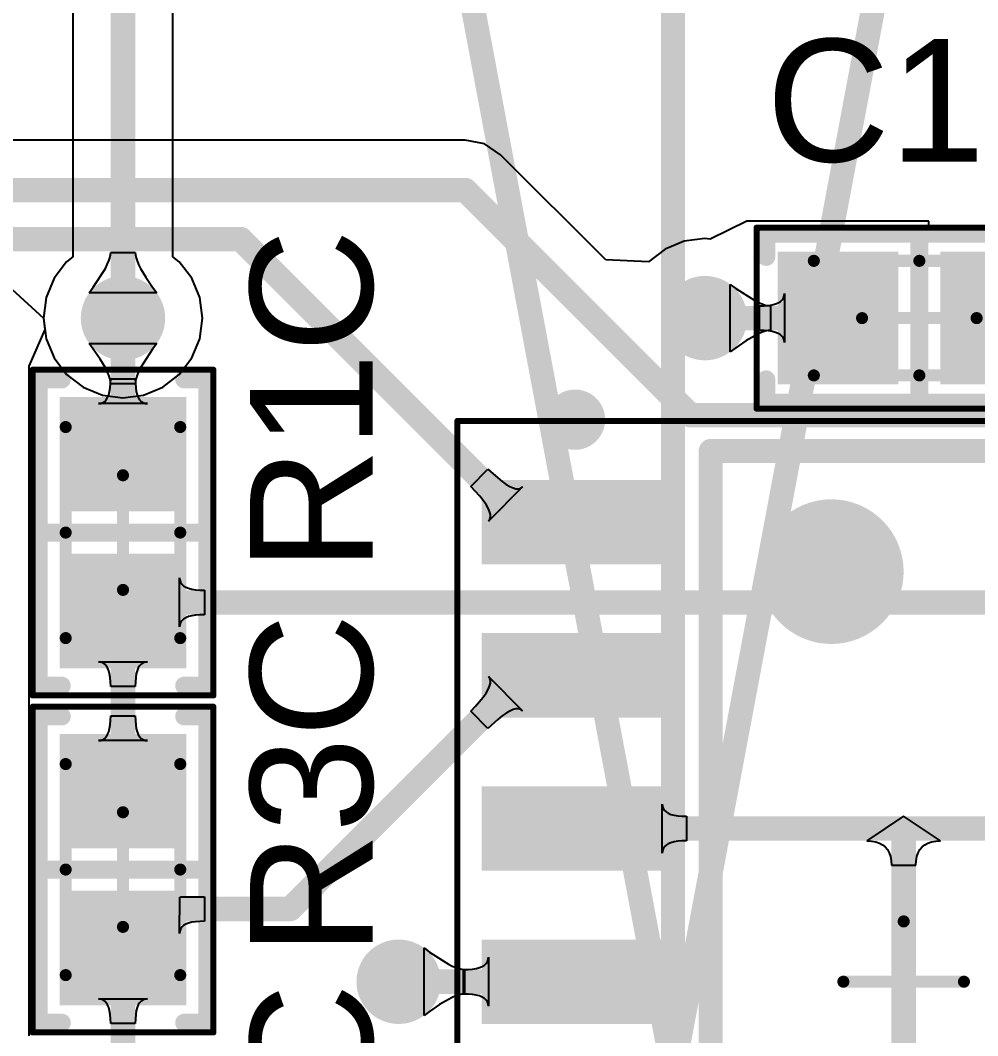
# Model space of a CAD drawing. Header units: inches. Extents: x -0.14 to 3.29, y -0.08 to 7.88.
# Drawn here: x 1.3617 to 1.6743, y 5.1302 to 5.4616 of the extents above; entities that cross this region are included whole.
import ezdxf

# ---------------------------------------------------------------- set-up
doc = ezdxf.new("R2010")
doc.units = ezdxf.units.IN
doc.header["$MEASUREMENT"] = 0
for name, color, linetype in [('Bottom Layer', 5, 'Continuous'), ('PCBD Notes', 76, 'Continuous'), ('Top 3D Body', 56, 'Continuous'), ('Top Courtyard', 56, 'Continuous'), ('Top Layer', 1, 'Continuous'), ('Top Overlay', 2, 'Continuous'), ('Top Paste', 8, 'Continuous'), ('Top Solder', 216, 'Continuous'), ('Via Holes', 16, 'Continuous')]:
    doc.layers.add(name, color=color, linetype=linetype)
doc.styles.add('Arial', font='', dxfattribs={"height": 0.2})
doc.styles.get('Arial').set_extended_font_data('Arial')

# ---------------------------------------------------------------- blocks, each defined once
blk = doc.blocks.new('34355DA5_B1DA_47C2_A88A_ECF82120A4F7_257')
at = {"layer": 'Top Layer'}
for points in [[(-0.13583, 0.13819), (-0.13583, 0.16181), (-0.07874, 0.16181), (-0.07874, 0.13819)], [(-0.13583, 0.08819), (-0.13583, 0.11181), (-0.07874, 0.11181), (-0.07874, 0.08819)], [(-0.13583, 0.03819), (-0.13583, 0.06181), (-0.07874, 0.06181), (-0.07874, 0.03819)], [(-0.13583, -0.01181), (-0.13583, 0.01181), (-0.07874, 0.01181), (-0.07874, -0.01181)]]:
    blk.add_hatch(color=1, dxfattribs=at).paths.add_polyline_path(points)
at = {"layer": 'Top Paste'}
for points in [[(-0.13583, 0.13819), (-0.13583, 0.16181), (-0.07874, 0.16181), (-0.07874, 0.13819)], [(-0.13583, 0.08819), (-0.13583, 0.11181), (-0.07874, 0.11181), (-0.07874, 0.08819)], [(-0.13583, 0.03819), (-0.13583, 0.06181), (-0.07874, 0.06181), (-0.07874, 0.03819)], [(-0.13583, -0.01181), (-0.13583, 0.01181), (-0.07874, 0.01181), (-0.07874, -0.01181)]]:
    blk.add_hatch(color=8, dxfattribs=at).paths.add_polyline_path(points)
at = {"layer": 'Top Solder'}
for points in [[(-0.13779, 0.13622), (-0.13779, 0.16378), (-0.07677, 0.16378), (-0.07677, 0.13622)], [(-0.13779, 0.08622), (-0.13779, 0.11378), (-0.07677, 0.11378), (-0.07677, 0.08622)], [(-0.13779, 0.03622), (-0.13779, 0.06378), (-0.07677, 0.06378), (-0.07677, 0.03622)], [(-0.13779, -0.01378), (-0.13779, 0.01378), (-0.07677, 0.01378), (-0.07677, -0.01378)]]:
    blk.add_hatch(color=216, dxfattribs=at).paths.add_polyline_path(points)
at = {"layer": 'Top Courtyard'}
for points in [[(-0.14567, 0.18307, 0.00197, 0.00197, 0), (0.14567, 0.18307, 0.00197, 0.00197, 0)], [(-0.14567, -0.18307, 0.00197, 0.00197, 0), (-0.14567, 0.18307, 0.00197, 0.00197, 0)], [(0, -0.01969, 0.00394, 0.00394, 0), (0, 0.01968, 0.00394, 0.00394, 0)], [(-0.01968, 0, 0.00394, 0.00394, 0), (0.01969, 0, 0.00394, 0.00394, 0)]]:
    blk.add_lwpolyline(points, format="xyseb", dxfattribs=at)
for points in [[(-0.14616, 0.18307, 0.000984, 0.000984, 1), (-0.14518, 0.18307, 0.000984, 0.000984, 1)], [(-0.14616, 0.18307, 0.000984, 0.000984, 1), (-0.14518, 0.18307, 0.000984, 0.000984, 1)], [(-0.00098, 0.01968, 0.00197, 0.00197, 1), (0.00099, 0.01968, 0.00197, 0.00197, 1)], [(-0.02067, 0, 0.00197, 0.00197, 1), (-0.0187, 0, 0.00197, 0.00197, 1)], [(0.0187, 0, 0.00197, 0.00197, 1), (0.02067, 0, 0.00197, 0.00197, 1)]]:
    blk.add_lwpolyline(points, format="xyseb", close=True, dxfattribs=at)
at = {"layer": 'Top Overlay'}
for points in [[(-0.10236, 0.18346, 0.00984, 0.00984, 1), (-0.1122, 0.18346, 0.00984, 0.00984, 1)], [(-0.11467, 0.18346, 0.00492, 0.00492, 1), (-0.10974, 0.18346, 0.00492, 0.00492, 1)], [(-0.10482, 0.18346, 0.00492, 0.00492, 1), (-0.0999, 0.18346, 0.00492, 0.00492, 1)], [(-0.06496, 0.17323, 0.00394, 0.00394, 1), (-0.06102, 0.17323, 0.00394, 0.00394, 1)], [(-0.06496, 0.17323, 0.00394, 0.00394, 1), (-0.06102, 0.17323, 0.00394, 0.00394, 1)], [(-0.01181, 0.13386, 0.02362, 0.02362, 1), (-0.03543, 0.13386, 0.02362, 0.02362, 1)], [(-0.04134, 0.13386, 0.01181, 0.01181, 1), (-0.02953, 0.13386, 0.01181, 0.01181, 1)], [(-0.01772, 0.13386, 0.01181, 0.01181, 1), (-0.00591, 0.13386, 0.01181, 0.01181, 1)]]:
    blk.add_lwpolyline(points, format="xyseb", close=True, dxfattribs=at)
for points in [[(-0.06299, 0.17323, 0.00787, 0.00787, 0), (0.06299, 0.17323, 0.00787, 0.00787, 0)], [(-0.06299, -0.17323, 0.00787, 0.00787, 0), (-0.06299, 0.17323, 0.00787, 0.00787, 0)]]:
    blk.add_lwpolyline(points, format="xyseb", dxfattribs=at)
blk = doc.blocks.new('RES_0603_1608_364')
at = {"layer": 'Top Layer'}
for points in [[(-0.04232, -0.0187), (-0.04232, 0.0187), (-0.00886, 0.0187), (-0.00886, -0.0187)], [(0.00886, -0.0187), (0.00886, 0.0187), (0.04232, 0.0187), (0.04232, -0.0187)]]:
    blk.add_hatch(color=1, dxfattribs=at).paths.add_polyline_path(points)
at = {"layer": 'Top Paste'}
for points in [[(-0.04232, -0.0187), (-0.04232, 0.0187), (-0.00886, 0.0187), (-0.00886, -0.0187)], [(0.00886, -0.0187), (0.00886, 0.0187), (0.04232, 0.0187), (0.04232, -0.0187)]]:
    blk.add_hatch(color=8, dxfattribs=at).paths.add_polyline_path(points)
at = {"layer": 'Top Solder'}
for points in [[(-0.04429, -0.02067), (-0.04429, 0.02067), (-0.00689, 0.02067), (-0.00689, -0.02067)], [(0.00689, -0.02067), (0.00689, 0.02067), (0.04429, 0.02067), (0.04429, -0.02067)]]:
    blk.add_hatch(color=216, dxfattribs=at).paths.add_polyline_path(points)
at = {"layer": 'Top 3D Body'}
for points in [[(0.03445, 0.0187, 0.00394, 0.00394, 0), (-0.03445, 0.0187, 0.00394, 0.00394, 0)], [(-0.03445, -0.0187, 0.00394, 0.00394, 0), (-0.03445, 0.0187, 0.00394, 0.00394, 0)], [(0.03445, -0.0187, 0.00394, 0.00394, 0), (0.03445, 0.0187, 0.00394, 0.00394, 0)], [(0.03445, -0.0187, 0.00394, 0.00394, 0), (-0.03445, -0.0187, 0.00394, 0.00394, 0)]]:
    blk.add_lwpolyline(points, format="xyseb", dxfattribs=at)
for points in [[(-0.03543, 0.0187, 0.00197, 0.00197, 1), (-0.03346, 0.0187, 0.00197, 0.00197, 1)], [(-0.03543, 0.0187, 0.00197, 0.00197, 1), (-0.03346, 0.0187, 0.00197, 0.00197, 1)], [(0.03347, 0.0187, 0.00197, 0.00197, 1), (0.03543, 0.0187, 0.00197, 0.00197, 1)], [(0.03347, 0.0187, 0.00197, 0.00197, 1), (0.03543, 0.0187, 0.00197, 0.00197, 1)], [(-0.03543, -0.0187, 0.00197, 0.00197, 1), (-0.03346, -0.0187, 0.00197, 0.00197, 1)], [(-0.03543, -0.0187, 0.00197, 0.00197, 1), (-0.03346, -0.0187, 0.00197, 0.00197, 1)], [(0.03347, -0.0187, 0.00197, 0.00197, 1), (0.03543, -0.0187, 0.00197, 0.00197, 1)], [(0.03347, -0.0187, 0.00197, 0.00197, 1), (0.03543, -0.0187, 0.00197, 0.00197, 1)]]:
    blk.add_lwpolyline(points, format="xyseb", close=True, dxfattribs=at)
at = {"layer": 'Top Courtyard'}
for points in [[(0.05315, 0.02953, 0.00197, 0.00197, 0), (-0.05315, 0.02953, 0.00197, 0.00197, 0)], [(-0.05315, -0.02953, 0.00197, 0.00197, 0), (-0.05315, 0.02953, 0.00197, 0.00197, 0)], [(0.05315, -0.02953, 0.00197, 0.00197, 0), (0.05315, 0.02953, 0.00197, 0.00197, 0)], [(0, -0.0187, 0.00394, 0.00394, 0), (0, 0.0187, 0.00394, 0.00394, 0)], [(0.0187, 0, 0.00394, 0.00394, 0), (-0.0187, 0, 0.00394, 0.00394, 0)], [(0.05315, -0.02953, 0.00197, 0.00197, 0), (-0.05315, -0.02953, 0.00197, 0.00197, 0)]]:
    blk.add_lwpolyline(points, format="xyseb", dxfattribs=at)
for points in [[(-0.05364, 0.02953, 0.000984, 0.000984, 1), (-0.05266, 0.02953, 0.000984, 0.000984, 1)], [(-0.05364, 0.02953, 0.000984, 0.000984, 1), (-0.05266, 0.02953, 0.000984, 0.000984, 1)], [(0.05266, 0.02953, 0.000984, 0.000984, 1), (0.05364, 0.02953, 0.000984, 0.000984, 1)], [(0.05266, 0.02953, 0.000984, 0.000984, 1), (0.05364, 0.02953, 0.000984, 0.000984, 1)], [(-0.00098, 0.0187, 0.00197, 0.00197, 1), (0.00098, 0.0187, 0.00197, 0.00197, 1)], [(-0.01968, 0, 0.00197, 0.00197, 1), (-0.01772, 0, 0.00197, 0.00197, 1)], [(0.01772, 0, 0.00197, 0.00197, 1), (0.01969, 0, 0.00197, 0.00197, 1)], [(-0.00098, -0.0187, 0.00197, 0.00197, 1), (0.00098, -0.0187, 0.00197, 0.00197, 1)], [(-0.05364, -0.02953, 0.000984, 0.000984, 1), (-0.05266, -0.02953, 0.000984, 0.000984, 1)], [(-0.05364, -0.02953, 0.000984, 0.000984, 1), (-0.05266, -0.02953, 0.000984, 0.000984, 1)], [(0.05266, -0.02953, 0.000984, 0.000984, 1), (0.05364, -0.02953, 0.000984, 0.000984, 1)], [(0.05266, -0.02953, 0.000984, 0.000984, 1), (0.05364, -0.02953, 0.000984, 0.000984, 1)]]:
    blk.add_lwpolyline(points, format="xyseb", close=True, dxfattribs=at)
at = {"layer": 'Top Overlay'}
for points in [[(0.05, 0.02756, 0.00591, 0.00591, 0), (-0.05, 0.02756, 0.00591, 0.00591, 0)], [(-0.05, 0.02, 0.00591, 0.00591, 0), (-0.05, 0.02756, 0.00591, 0.00591, 0)], [(0, -0.02756, 0.00591, 0.00591, 0), (0, 0.02756, 0.00591, 0.00591, 0)], [(0.05, 0.02, 0.00591, 0.00591, 0), (0.05, 0.02756, 0.00591, 0.00591, 0)], [(-0.05, -0.02756, 0.00591, 0.00591, 0), (-0.05, -0.02, 0.00591, 0.00591, 0)], [(0.05, -0.02756, 0.00591, 0.00591, 0), (0.05, -0.02, 0.00591, 0.00591, 0)], [(0.05, -0.02756, 0.00591, 0.00591, 0), (-0.05, -0.02756, 0.00591, 0.00591, 0)]]:
    blk.add_lwpolyline(points, format="xyseb", dxfattribs=at)
for points in [[(-0.05148, 0.02756, 0.00295, 0.00295, 1), (-0.04852, 0.02756, 0.00295, 0.00295, 1)], [(-0.05148, 0.02756, 0.00295, 0.00295, 1), (-0.04852, 0.02756, 0.00295, 0.00295, 1)], [(-0.00148, 0.02756, 0.00295, 0.00295, 1), (0.00148, 0.02756, 0.00295, 0.00295, 1)], [(0.04852, 0.02756, 0.00295, 0.00295, 1), (0.05148, 0.02756, 0.00295, 0.00295, 1)], [(0.04852, 0.02756, 0.00295, 0.00295, 1), (0.05148, 0.02756, 0.00295, 0.00295, 1)], [(-0.05148, 0.02, 0.00295, 0.00295, 1), (-0.04852, 0.02, 0.00295, 0.00295, 1)], [(0.04852, 0.02, 0.00295, 0.00295, 1), (0.05148, 0.02, 0.00295, 0.00295, 1)], [(-0.05148, -0.02, 0.00295, 0.00295, 1), (-0.04852, -0.02, 0.00295, 0.00295, 1)], [(0.04852, -0.02, 0.00295, 0.00295, 1), (0.05148, -0.02, 0.00295, 0.00295, 1)], [(-0.05148, -0.02756, 0.00295, 0.00295, 1), (-0.04852, -0.02756, 0.00295, 0.00295, 1)], [(-0.05148, -0.02756, 0.00295, 0.00295, 1), (-0.04852, -0.02756, 0.00295, 0.00295, 1)], [(-0.00148, -0.02756, 0.00295, 0.00295, 1), (0.00148, -0.02756, 0.00295, 0.00295, 1)], [(0.04852, -0.02756, 0.00295, 0.00295, 1), (0.05148, -0.02756, 0.00295, 0.00295, 1)], [(0.04852, -0.02756, 0.00295, 0.00295, 1), (0.05148, -0.02756, 0.00295, 0.00295, 1)]]:
    blk.add_lwpolyline(points, format="xyseb", close=True, dxfattribs=at)
blk = doc.blocks.new('RES_0603_1608_384')
at = {"layer": 'Top Layer'}
for points in [[(-0.04232, -0.0187), (-0.04232, 0.0187), (-0.00886, 0.0187), (-0.00886, -0.0187)], [(0.00886, -0.0187), (0.00886, 0.0187), (0.04232, 0.0187), (0.04232, -0.0187)]]:
    blk.add_hatch(color=1, dxfattribs=at).paths.add_polyline_path(points)
at = {"layer": 'Top Paste'}
for points in [[(-0.04232, -0.0187), (-0.04232, 0.0187), (-0.00886, 0.0187), (-0.00886, -0.0187)], [(0.00886, -0.0187), (0.00886, 0.0187), (0.04232, 0.0187), (0.04232, -0.0187)]]:
    blk.add_hatch(color=8, dxfattribs=at).paths.add_polyline_path(points)
at = {"layer": 'Top Solder'}
for points in [[(-0.04429, -0.02067), (-0.04429, 0.02067), (-0.00689, 0.02067), (-0.00689, -0.02067)], [(0.00689, -0.02067), (0.00689, 0.02067), (0.04429, 0.02067), (0.04429, -0.02067)]]:
    blk.add_hatch(color=216, dxfattribs=at).paths.add_polyline_path(points)
at = {"layer": 'Top 3D Body'}
for points in [[(0.03445, 0.0187, 0.00394, 0.00394, 0), (-0.03445, 0.0187, 0.00394, 0.00394, 0)], [(-0.03445, -0.0187, 0.00394, 0.00394, 0), (-0.03445, 0.0187, 0.00394, 0.00394, 0)], [(0.03445, -0.0187, 0.00394, 0.00394, 0), (0.03445, 0.0187, 0.00394, 0.00394, 0)], [(0.03445, -0.0187, 0.00394, 0.00394, 0), (-0.03445, -0.0187, 0.00394, 0.00394, 0)]]:
    blk.add_lwpolyline(points, format="xyseb", dxfattribs=at)
for points in [[(-0.03543, 0.0187, 0.00197, 0.00197, 1), (-0.03346, 0.0187, 0.00197, 0.00197, 1)], [(-0.03543, 0.0187, 0.00197, 0.00197, 1), (-0.03346, 0.0187, 0.00197, 0.00197, 1)], [(0.03347, 0.0187, 0.00197, 0.00197, 1), (0.03543, 0.0187, 0.00197, 0.00197, 1)], [(0.03347, 0.0187, 0.00197, 0.00197, 1), (0.03543, 0.0187, 0.00197, 0.00197, 1)], [(-0.03543, -0.0187, 0.00197, 0.00197, 1), (-0.03346, -0.0187, 0.00197, 0.00197, 1)], [(-0.03543, -0.0187, 0.00197, 0.00197, 1), (-0.03346, -0.0187, 0.00197, 0.00197, 1)], [(0.03347, -0.0187, 0.00197, 0.00197, 1), (0.03543, -0.0187, 0.00197, 0.00197, 1)], [(0.03347, -0.0187, 0.00197, 0.00197, 1), (0.03543, -0.0187, 0.00197, 0.00197, 1)]]:
    blk.add_lwpolyline(points, format="xyseb", close=True, dxfattribs=at)
at = {"layer": 'Top Courtyard'}
for points in [[(0.05315, 0.02953, 0.00197, 0.00197, 0), (-0.05315, 0.02953, 0.00197, 0.00197, 0)], [(-0.05315, -0.02953, 0.00197, 0.00197, 0), (-0.05315, 0.02953, 0.00197, 0.00197, 0)], [(0.05315, -0.02953, 0.00197, 0.00197, 0), (0.05315, 0.02953, 0.00197, 0.00197, 0)], [(0, -0.0187, 0.00394, 0.00394, 0), (0, 0.0187, 0.00394, 0.00394, 0)], [(0.0187, 0, 0.00394, 0.00394, 0), (-0.0187, 0, 0.00394, 0.00394, 0)], [(0.05315, -0.02953, 0.00197, 0.00197, 0), (-0.05315, -0.02953, 0.00197, 0.00197, 0)]]:
    blk.add_lwpolyline(points, format="xyseb", dxfattribs=at)
for points in [[(-0.05364, 0.02953, 0.000984, 0.000984, 1), (-0.05266, 0.02953, 0.000984, 0.000984, 1)], [(-0.05364, 0.02953, 0.000984, 0.000984, 1), (-0.05266, 0.02953, 0.000984, 0.000984, 1)], [(0.05266, 0.02953, 0.000984, 0.000984, 1), (0.05364, 0.02953, 0.000984, 0.000984, 1)], [(0.05266, 0.02953, 0.000984, 0.000984, 1), (0.05364, 0.02953, 0.000984, 0.000984, 1)], [(-0.00098, 0.0187, 0.00197, 0.00197, 1), (0.00098, 0.0187, 0.00197, 0.00197, 1)], [(-0.01968, 0, 0.00197, 0.00197, 1), (-0.01772, 0, 0.00197, 0.00197, 1)], [(0.01772, 0, 0.00197, 0.00197, 1), (0.01969, 0, 0.00197, 0.00197, 1)], [(-0.00098, -0.0187, 0.00197, 0.00197, 1), (0.00098, -0.0187, 0.00197, 0.00197, 1)], [(-0.05364, -0.02953, 0.000984, 0.000984, 1), (-0.05266, -0.02953, 0.000984, 0.000984, 1)], [(-0.05364, -0.02953, 0.000984, 0.000984, 1), (-0.05266, -0.02953, 0.000984, 0.000984, 1)], [(0.05266, -0.02953, 0.000984, 0.000984, 1), (0.05364, -0.02953, 0.000984, 0.000984, 1)], [(0.05266, -0.02953, 0.000984, 0.000984, 1), (0.05364, -0.02953, 0.000984, 0.000984, 1)]]:
    blk.add_lwpolyline(points, format="xyseb", close=True, dxfattribs=at)
at = {"layer": 'Top Overlay'}
for points in [[(0.05, 0.02756, 0.00591, 0.00591, 0), (-0.05, 0.02756, 0.00591, 0.00591, 0)], [(-0.05, 0.02, 0.00591, 0.00591, 0), (-0.05, 0.02756, 0.00591, 0.00591, 0)], [(0, -0.02756, 0.00591, 0.00591, 0), (0, 0.02756, 0.00591, 0.00591, 0)], [(0.05, 0.02, 0.00591, 0.00591, 0), (0.05, 0.02756, 0.00591, 0.00591, 0)], [(-0.05, -0.02756, 0.00591, 0.00591, 0), (-0.05, -0.02, 0.00591, 0.00591, 0)], [(0.05, -0.02756, 0.00591, 0.00591, 0), (0.05, -0.02, 0.00591, 0.00591, 0)], [(0.05, -0.02756, 0.00591, 0.00591, 0), (-0.05, -0.02756, 0.00591, 0.00591, 0)]]:
    blk.add_lwpolyline(points, format="xyseb", dxfattribs=at)
for points in [[(-0.05148, 0.02756, 0.00295, 0.00295, 1), (-0.04852, 0.02756, 0.00295, 0.00295, 1)], [(-0.05148, 0.02756, 0.00295, 0.00295, 1), (-0.04852, 0.02756, 0.00295, 0.00295, 1)], [(-0.00148, 0.02756, 0.00295, 0.00295, 1), (0.00148, 0.02756, 0.00295, 0.00295, 1)], [(0.04852, 0.02756, 0.00295, 0.00295, 1), (0.05148, 0.02756, 0.00295, 0.00295, 1)], [(0.04852, 0.02756, 0.00295, 0.00295, 1), (0.05148, 0.02756, 0.00295, 0.00295, 1)], [(-0.05148, 0.02, 0.00295, 0.00295, 1), (-0.04852, 0.02, 0.00295, 0.00295, 1)], [(0.04852, 0.02, 0.00295, 0.00295, 1), (0.05148, 0.02, 0.00295, 0.00295, 1)], [(-0.05148, -0.02, 0.00295, 0.00295, 1), (-0.04852, -0.02, 0.00295, 0.00295, 1)], [(0.04852, -0.02, 0.00295, 0.00295, 1), (0.05148, -0.02, 0.00295, 0.00295, 1)], [(-0.05148, -0.02756, 0.00295, 0.00295, 1), (-0.04852, -0.02756, 0.00295, 0.00295, 1)], [(-0.05148, -0.02756, 0.00295, 0.00295, 1), (-0.04852, -0.02756, 0.00295, 0.00295, 1)], [(-0.00148, -0.02756, 0.00295, 0.00295, 1), (0.00148, -0.02756, 0.00295, 0.00295, 1)], [(0.04852, -0.02756, 0.00295, 0.00295, 1), (0.05148, -0.02756, 0.00295, 0.00295, 1)], [(0.04852, -0.02756, 0.00295, 0.00295, 1), (0.05148, -0.02756, 0.00295, 0.00295, 1)]]:
    blk.add_lwpolyline(points, format="xyseb", close=True, dxfattribs=at)
blk = doc.blocks.new('CAP_0603_1608_472')
at = {"layer": 'Top Layer'}
for points in [[(-0.04429, -0.01968), (-0.04429, 0.01969), (-0.00886, 0.01969), (-0.00886, -0.01968)], [(0.00886, -0.01968), (0.00886, 0.01969), (0.04429, 0.01969), (0.04429, -0.01968)]]:
    blk.add_hatch(color=1, dxfattribs=at).paths.add_polyline_path(points)
at = {"layer": 'Top Paste'}
for points in [[(-0.04429, -0.01968), (-0.04429, 0.01969), (-0.00886, 0.01969), (-0.00886, -0.01968)], [(0.00886, -0.01968), (0.00886, 0.01969), (0.04429, 0.01969), (0.04429, -0.01968)]]:
    blk.add_hatch(color=8, dxfattribs=at).paths.add_polyline_path(points)
at = {"layer": 'Top Solder'}
for points in [[(-0.04626, -0.02165), (-0.04626, 0.02165), (-0.00689, 0.02165), (-0.00689, -0.02165)], [(0.00689, -0.02165), (0.00689, 0.02165), (0.04626, 0.02165), (0.04626, -0.02165)]]:
    blk.add_hatch(color=216, dxfattribs=at).paths.add_polyline_path(points)
at = {"layer": 'Top 3D Body'}
for points in [[(-0.03445, 0.0187, 0.00394, 0.00394, 0), (0.03445, 0.0187, 0.00394, 0.00394, 0)], [(-0.03445, -0.0187, 0.00394, 0.00394, 0), (-0.03445, 0.0187, 0.00394, 0.00394, 0)], [(0.03445, -0.0187, 0.00394, 0.00394, 0), (0.03445, 0.0187, 0.00394, 0.00394, 0)], [(-0.03445, -0.0187, 0.00394, 0.00394, 0), (0.03445, -0.0187, 0.00394, 0.00394, 0)]]:
    blk.add_lwpolyline(points, format="xyseb", dxfattribs=at)
for points in [[(-0.03543, 0.0187, 0.00197, 0.00197, 1), (-0.03346, 0.0187, 0.00197, 0.00197, 1)], [(-0.03543, 0.0187, 0.00197, 0.00197, 1), (-0.03346, 0.0187, 0.00197, 0.00197, 1)], [(0.03347, 0.0187, 0.00197, 0.00197, 1), (0.03543, 0.0187, 0.00197, 0.00197, 1)], [(0.03347, 0.0187, 0.00197, 0.00197, 1), (0.03543, 0.0187, 0.00197, 0.00197, 1)], [(-0.03543, -0.0187, 0.00197, 0.00197, 1), (-0.03346, -0.0187, 0.00197, 0.00197, 1)], [(-0.03543, -0.0187, 0.00197, 0.00197, 1), (-0.03346, -0.0187, 0.00197, 0.00197, 1)], [(0.03347, -0.0187, 0.00197, 0.00197, 1), (0.03543, -0.0187, 0.00197, 0.00197, 1)], [(0.03347, -0.0187, 0.00197, 0.00197, 1), (0.03543, -0.0187, 0.00197, 0.00197, 1)]]:
    blk.add_lwpolyline(points, format="xyseb", close=True, dxfattribs=at)
at = {"layer": 'Top Courtyard'}
for points in [[(-0.05315, 0.02953, 0.00197, 0.00197, 0), (0.05315, 0.02953, 0.00197, 0.00197, 0)], [(-0.05315, -0.02953, 0.00197, 0.00197, 0), (-0.05315, 0.02953, 0.00197, 0.00197, 0)], [(0.05315, -0.02953, 0.00197, 0.00197, 0), (0.05315, 0.02953, 0.00197, 0.00197, 0)], [(0, -0.0187, 0.00394, 0.00394, 0), (0, 0.0187, 0.00394, 0.00394, 0)], [(-0.0187, 0, 0.00394, 0.00394, 0), (0.0187, 0, 0.00394, 0.00394, 0)], [(-0.05315, -0.02953, 0.00197, 0.00197, 0), (0.05315, -0.02953, 0.00197, 0.00197, 0)]]:
    blk.add_lwpolyline(points, format="xyseb", dxfattribs=at)
for points in [[(-0.05364, 0.02953, 0.000984, 0.000984, 1), (-0.05266, 0.02953, 0.000984, 0.000984, 1)], [(-0.05364, 0.02953, 0.000984, 0.000984, 1), (-0.05266, 0.02953, 0.000984, 0.000984, 1)], [(0.05266, 0.02953, 0.000984, 0.000984, 1), (0.05364, 0.02953, 0.000984, 0.000984, 1)], [(0.05266, 0.02953, 0.000984, 0.000984, 1), (0.05364, 0.02953, 0.000984, 0.000984, 1)], [(-0.00098, 0.0187, 0.00197, 0.00197, 1), (0.00099, 0.0187, 0.00197, 0.00197, 1)], [(-0.01968, 0, 0.00197, 0.00197, 1), (-0.01772, 0, 0.00197, 0.00197, 1)], [(0.01772, 0, 0.00197, 0.00197, 1), (0.01969, 0, 0.00197, 0.00197, 1)], [(-0.00098, -0.0187, 0.00197, 0.00197, 1), (0.00099, -0.0187, 0.00197, 0.00197, 1)], [(-0.05364, -0.02953, 0.000984, 0.000984, 1), (-0.05266, -0.02953, 0.000984, 0.000984, 1)], [(-0.05364, -0.02953, 0.000984, 0.000984, 1), (-0.05266, -0.02953, 0.000984, 0.000984, 1)], [(0.05266, -0.02953, 0.000984, 0.000984, 1), (0.05364, -0.02953, 0.000984, 0.000984, 1)], [(0.05266, -0.02953, 0.000984, 0.000984, 1), (0.05364, -0.02953, 0.000984, 0.000984, 1)]]:
    blk.add_lwpolyline(points, format="xyseb", close=True, dxfattribs=at)
at = {"layer": 'Top Overlay'}
for points in [[(-0.05, 0.02, 0.00591, 0.00591, 0), (-0.05, 0.02756, 0.00591, 0.00591, 0)], [(-0.05, 0.02756, 0.00591, 0.00591, 0), (0.05, 0.02756, 0.00591, 0.00591, 0)], [(0, -0.02756, 0.00591, 0.00591, 0), (0, 0.02756, 0.00591, 0.00591, 0)], [(0.05, 0.02, 0.00591, 0.00591, 0), (0.05, 0.02756, 0.00591, 0.00591, 0)], [(-0.05, -0.02756, 0.00591, 0.00591, 0), (-0.05, -0.02, 0.00591, 0.00591, 0)], [(0.05, -0.02756, 0.00591, 0.00591, 0), (0.05, -0.02, 0.00591, 0.00591, 0)], [(-0.05, -0.02756, 0.00591, 0.00591, 0), (0.05, -0.02756, 0.00591, 0.00591, 0)]]:
    blk.add_lwpolyline(points, format="xyseb", dxfattribs=at)
for points in [[(-0.05147, 0.02756, 0.00295, 0.00295, 1), (-0.04852, 0.02756, 0.00295, 0.00295, 1)], [(-0.05147, 0.02756, 0.00295, 0.00295, 1), (-0.04852, 0.02756, 0.00295, 0.00295, 1)], [(-0.00147, 0.02756, 0.00295, 0.00295, 1), (0.00148, 0.02756, 0.00295, 0.00295, 1)], [(0.04853, 0.02756, 0.00295, 0.00295, 1), (0.05148, 0.02756, 0.00295, 0.00295, 1)], [(0.04853, 0.02756, 0.00295, 0.00295, 1), (0.05148, 0.02756, 0.00295, 0.00295, 1)], [(-0.05147, 0.02, 0.00295, 0.00295, 1), (-0.04852, 0.02, 0.00295, 0.00295, 1)], [(0.04853, 0.02, 0.00295, 0.00295, 1), (0.05148, 0.02, 0.00295, 0.00295, 1)], [(-0.05147, -0.02, 0.00295, 0.00295, 1), (-0.04852, -0.02, 0.00295, 0.00295, 1)], [(0.04853, -0.02, 0.00295, 0.00295, 1), (0.05148, -0.02, 0.00295, 0.00295, 1)], [(-0.05147, -0.02756, 0.00295, 0.00295, 1), (-0.04852, -0.02756, 0.00295, 0.00295, 1)], [(-0.05147, -0.02756, 0.00295, 0.00295, 1), (-0.04852, -0.02756, 0.00295, 0.00295, 1)], [(-0.00147, -0.02756, 0.00295, 0.00295, 1), (0.00148, -0.02756, 0.00295, 0.00295, 1)], [(0.04853, -0.02756, 0.00295, 0.00295, 1), (0.05148, -0.02756, 0.00295, 0.00295, 1)], [(0.04853, -0.02756, 0.00295, 0.00295, 1), (0.05148, -0.02756, 0.00295, 0.00295, 1)]]:
    blk.add_lwpolyline(points, format="xyseb", close=True, dxfattribs=at)

msp = doc.modelspace()

# ---------------------------------------------------------------- hatches: boundary and pattern name
at = {"layer": 'Bottom Layer'}
h = msp.add_hatch(color=5, dxfattribs=at)
edge = h.paths.add_edge_path()
edge.add_arc((1.3952, 5.36441), 0.01378, 0, 360)
h = msp.add_hatch(color=5, dxfattribs=at)
edge = h.paths.add_edge_path()
edge.add_arc((1.5852, 5.36441), 0.01378, 0, 360)
h = msp.add_hatch(color=5, dxfattribs=at)
edge = h.paths.add_edge_path()
edge.add_arc((1.48521, 5.14779), 0.01378, 0, 360)
at = {"layer": 'Top Layer'}
h = msp.add_hatch(color=1, dxfattribs=at)
edge = h.paths.add_edge_path()
edge.add_arc((1.3952, 5.36441), 0.01378, 0, 360)
h = msp.add_hatch(color=1, dxfattribs=at)
edge = h.paths.add_edge_path()
edge.add_arc((1.5852, 5.36441), 0.01378, 0, 360)
h = msp.add_hatch(color=1, dxfattribs=at)
edge = h.paths.add_edge_path()
edge.add_arc((1.48521, 5.14779), 0.01378, 0, 360)
at = {"layer": 'Via Holes'}
h = msp.add_hatch(color=7, dxfattribs=at)
edge = h.paths.add_edge_path()
edge.add_arc((1.3952, 5.36441), 0.00689, 0, 360)
h = msp.add_hatch(color=7, dxfattribs=at)
edge = h.paths.add_edge_path()
edge.add_arc((1.5852, 5.36441), 0.00689, 0, 360)
h = msp.add_hatch(color=7, dxfattribs=at)
edge = h.paths.add_edge_path()
edge.add_arc((1.48521, 5.14779), 0.00689, 0, 360)

# ---------------------------------------------------------------- linework, layer by layer
at = {"layer": 'Bottom Layer'}
for p, q in [((1.37888, 5.97679), (1.37888, 5.38438)), ((1.41151, 5.38438), (1.41151, 5.97679)), ((1.37681, 5.38279), (1.37268, 5.37741)), ((1.37888, 5.38438), (1.37681, 5.38279)), ((1.39007, 5.38191), (1.39057, 5.38307)), ((1.39057, 5.38307), (1.39092, 5.38411)), ((1.39092, 5.38411), (1.39113, 5.38504)), ((1.39113, 5.38504), (1.3912, 5.38586)), ((1.3912, 5.38586), (1.3992, 5.38586)), ((1.3992, 5.38586), (1.39927, 5.38504)), ((1.39927, 5.38504), (1.39948, 5.38411)), ((1.39948, 5.38411), (1.39983, 5.38307)), ((1.39983, 5.38307), (1.40032, 5.38191)), ((1.41358, 5.38279), (1.41151, 5.38438)), ((1.41772, 5.37741), (1.41358, 5.38279)), ((1.38551, 5.3745), (1.38944, 5.38065)), ((1.38944, 5.38065), (1.39007, 5.38191)), ((1.40032, 5.38191), (1.40095, 5.38065)), ((1.40095, 5.38065), (1.40264, 5.37779)), ((1.37268, 5.37741), (1.37008, 5.37114)), ((1.40264, 5.37779), (1.40488, 5.3745)), ((1.42031, 5.37114), (1.41772, 5.37741)), ((1.38418, 5.37268), (1.38551, 5.3745)), ((1.40488, 5.3745), (1.40622, 5.37268)), ((1.37008, 5.37114), (1.3692, 5.36441)), ((1.40622, 5.37268), (1.38418, 5.37268)), ((1.4212, 5.36441), (1.42031, 5.37114)), ((1.3692, 5.36441), (1.37008, 5.35768)), ((1.42031, 5.35768), (1.4212, 5.36441)), ((1.37008, 5.35768), (1.37268, 5.35141)), ((1.41772, 5.35141), (1.42031, 5.35768)), ((1.37268, 5.35141), (1.37681, 5.34602)), ((1.41358, 5.34602), (1.41772, 5.35141)), ((1.37681, 5.34602), (1.3822, 5.34189)), ((1.4082, 5.34189), (1.41358, 5.34602)), ((1.3822, 5.34189), (1.38847, 5.33929)), ((1.40193, 5.33929), (1.4082, 5.34189)), ((1.38847, 5.33929), (1.3952, 5.33841)), ((1.3952, 5.33841), (1.40193, 5.33929))]:
    msp.add_line(p, q, dxfattribs=at)
msp.add_lwpolyline([(1.3952, 5.36441, 0.008, 0.008, 0), (1.3952, 5.99677, 0.008, 0.008, 0)], format="xyseb", dxfattribs=at)
msp.add_lwpolyline([(1.3932, 5.36441, 0.004, 0.004, 1), (1.3972, 5.36441, 0.004, 0.004, 1)], format="xyseb", close=True, dxfattribs=at)
at = {"layer": 'PCBD Notes'}
for points in [[(1.08268, 2.5, 0.00787, 0.00787, 0), (2.06693, 7.73622, 0.00787, 0.00787, 0)], [(1.08268, 7.73622, 0.00787, 0.00787, 0), (2.06693, 2.5, 0.00787, 0.00787, 0)], [(1.5748, 2.1, 0.00787, 0.00787, 0), (1.5748, 5.93701, 0.00787, 0.00787, 0)]]:
    msp.add_lwpolyline(points, format="xyseb", dxfattribs=at)
at = {"layer": 'Top Layer'}
for p, q in [((1.50696, 5.4225), (1.16474, 5.4225)), ((1.5132, 5.42126), (1.50696, 5.4225)), ((1.5185, 5.41772), (1.5132, 5.42126)), ((1.55281, 5.38341), (1.5185, 5.41772)), ((1.59891, 5.3961), (1.58691, 5.39019)), ((1.65834, 5.3961), (1.59891, 5.3961)), ((1.59891, 5.3961), (1.59891, 5.3961)), ((1.65834, 5.3941), (1.65834, 5.3961)), ((1.67677, 5.3941), (1.65834, 5.3941)), ((1.57847, 5.38952), (1.5722, 5.38693)), ((1.5852, 5.39041), (1.57847, 5.38952)), ((1.58691, 5.39019), (1.5852, 5.39041)), ((1.5722, 5.38693), (1.56681, 5.38279)), ((1.56681, 5.38279), (1.55281, 5.38341)), ((1.35886, 5.37387), (1.3692, 5.36441)), ((1.59347, 5.35339), (1.59347, 5.37543)), ((1.59347, 5.37543), (1.59529, 5.37409)), ((1.59529, 5.37409), (1.60144, 5.37016)), ((1.60144, 5.37016), (1.6027, 5.36953)), ((1.6027, 5.36953), (1.60386, 5.36904)), ((1.60822, 5.36905), (1.60912, 5.36941)), ((1.60912, 5.36941), (1.60985, 5.36985)), ((1.60985, 5.36985), (1.61041, 5.37037)), ((1.61041, 5.37037), (1.61082, 5.37097)), ((1.61082, 5.37097), (1.61106, 5.37165)), ((1.61106, 5.37165), (1.61115, 5.37241)), ((1.61115, 5.37241), (1.61115, 5.35641)), ((1.60303, 5.36841), (1.60457, 5.36845)), ((1.60303, 5.36041), (1.60303, 5.36841)), ((1.60386, 5.36904), (1.6049, 5.36869)), ((1.60457, 5.36845), (1.60595, 5.36857)), ((1.6049, 5.36869), (1.60583, 5.36848)), ((1.60583, 5.36848), (1.60665, 5.36841)), ((1.60595, 5.36857), (1.60717, 5.36877)), ((1.60665, 5.36841), (1.60665, 5.36041)), ((1.60717, 5.36877), (1.60822, 5.36905)), ((1.3692, 5.36441), (1.36968, 5.36073)), ((1.36968, 5.36073), (1.3645, 5.34873)), ((1.60386, 5.35978), (1.6027, 5.35929)), ((1.60457, 5.36037), (1.60303, 5.36041)), ((1.6049, 5.36013), (1.60386, 5.35978)), ((1.60595, 5.36025), (1.60457, 5.36037)), ((1.60583, 5.36034), (1.6049, 5.36013)), ((1.60665, 5.36041), (1.60583, 5.36034)), ((1.60717, 5.36005), (1.60595, 5.36025)), ((1.60822, 5.35977), (1.60717, 5.36005)), ((1.60912, 5.35941), (1.60822, 5.35977)), ((1.59858, 5.35697), (1.59529, 5.35472)), ((1.60144, 5.35865), (1.59858, 5.35697)), ((1.6027, 5.35929), (1.60144, 5.35865)), ((1.60985, 5.35897), (1.60912, 5.35941)), ((1.61041, 5.35845), (1.60985, 5.35897)), ((1.61082, 5.35785), (1.61041, 5.35845)), ((1.61106, 5.35717), (1.61082, 5.35785)), ((1.61115, 5.35641), (1.61106, 5.35717)), ((1.38551, 5.35432), (1.38418, 5.35613)), ((1.38418, 5.35613), (1.40622, 5.35613)), ((1.38776, 5.35102), (1.38551, 5.35432)), ((1.40488, 5.35432), (1.40095, 5.34817)), ((1.40622, 5.35613), (1.40488, 5.35432)), ((1.59529, 5.35472), (1.59347, 5.35339)), ((1.38944, 5.34817), (1.38776, 5.35102)), ((1.3645, 5.34873), (1.3645, 5.34873)), ((1.3645, 5.34873), (1.3645, 5.29127)), ((1.39007, 5.3469), (1.38944, 5.34817)), ((1.39057, 5.34575), (1.39007, 5.3469)), ((1.40032, 5.3469), (1.39983, 5.34575)), ((1.40095, 5.34817), (1.40032, 5.3469)), ((1.39092, 5.34471), (1.39057, 5.34575)), ((1.39113, 5.34378), (1.39092, 5.34471)), ((1.39104, 5.34169), (1.39116, 5.34307)), ((1.3912, 5.34295), (1.39113, 5.34378)), ((1.39116, 5.34307), (1.3912, 5.34461)), ((1.3912, 5.34461), (1.3992, 5.34461)), ((1.3992, 5.34295), (1.3912, 5.34295)), ((1.3992, 5.34461), (1.39924, 5.34307)), ((1.39927, 5.34378), (1.3992, 5.34295)), ((1.39924, 5.34307), (1.39936, 5.34169)), ((1.39948, 5.34471), (1.39927, 5.34378)), ((1.39983, 5.34575), (1.39948, 5.34471)), ((1.39056, 5.33942), (1.39084, 5.34047)), ((1.39084, 5.34047), (1.39104, 5.34169)), ((1.39936, 5.34169), (1.39956, 5.34047)), ((1.39956, 5.34047), (1.39984, 5.33942)), ((1.3872, 5.33649), (1.38796, 5.33657)), ((1.4032, 5.33649), (1.3872, 5.33649)), ((1.38796, 5.33657), (1.38864, 5.33682)), ((1.38864, 5.33682), (1.38924, 5.33722)), ((1.38924, 5.33722), (1.38976, 5.33779)), ((1.38976, 5.33779), (1.3902, 5.33852)), ((1.3902, 5.33852), (1.39056, 5.33942)), ((1.39984, 5.33942), (1.4002, 5.33852)), ((1.4002, 5.33852), (1.40064, 5.33779)), ((1.40064, 5.33779), (1.40116, 5.33722)), ((1.40116, 5.33722), (1.40176, 5.33682)), ((1.40176, 5.33682), (1.40244, 5.33657)), ((1.40244, 5.33657), (1.4032, 5.33649)), ((1.50872, 5.30949), (1.51437, 5.31514)), ((1.51437, 5.31514), (1.51602, 5.31355)), ((1.51602, 5.31355), (1.51898, 5.31103)), ((1.51898, 5.31103), (1.52028, 5.31012)), ((1.52028, 5.31012), (1.52147, 5.30943)), ((1.51168, 5.3063), (1.50872, 5.30949)), ((1.52569, 5.30937), (1.51449, 5.29817)), ((1.52147, 5.30943), (1.52255, 5.30896)), ((1.52255, 5.30896), (1.52351, 5.30872)), ((1.52351, 5.30872), (1.52435, 5.30871)), ((1.52435, 5.30871), (1.52507, 5.30892)), ((1.52507, 5.30892), (1.52569, 5.30937)), ((1.51282, 5.30488), (1.51168, 5.3063)), ((1.51374, 5.30357), (1.51282, 5.30488)), ((1.51443, 5.30238), (1.51374, 5.30357)), ((1.5149, 5.30131), (1.51443, 5.30238)), ((1.51514, 5.30035), (1.5149, 5.30131)), ((1.51515, 5.29951), (1.51514, 5.30035)), ((1.51449, 5.29817), (1.51493, 5.29878)), ((1.51493, 5.29878), (1.51515, 5.29951)), ((1.3645, 5.29127), (1.3645, 5.24009)), ((1.41366, 5.26361), (1.41366, 5.27961)), ((1.41366, 5.27961), (1.41374, 5.27885)), ((1.41374, 5.27885), (1.41398, 5.27817)), ((1.41398, 5.27817), (1.41439, 5.27757)), ((1.41439, 5.27757), (1.41496, 5.27705)), ((1.41496, 5.27705), (1.41569, 5.27661)), ((1.41569, 5.27661), (1.41658, 5.27625)), ((1.41658, 5.27625), (1.41764, 5.27597)), ((1.41764, 5.27597), (1.41886, 5.27577)), ((1.41886, 5.27577), (1.42024, 5.27565)), ((1.42024, 5.27565), (1.42178, 5.27561)), ((1.42178, 5.27561), (1.42178, 5.26761)), ((1.41658, 5.26697), (1.41569, 5.26661)), ((1.41764, 5.26725), (1.41658, 5.26697)), ((1.41886, 5.26745), (1.41764, 5.26725)), ((1.42024, 5.26757), (1.41886, 5.26745)), ((1.42178, 5.26761), (1.42024, 5.26757)), ((1.41374, 5.26437), (1.41366, 5.26361)), ((1.41398, 5.26505), (1.41374, 5.26437)), ((1.41439, 5.26565), (1.41398, 5.26505)), ((1.41496, 5.26617), (1.41439, 5.26565)), ((1.41569, 5.26661), (1.41496, 5.26617)), ((1.38796, 5.25213), (1.3872, 5.25221)), ((1.3872, 5.25221), (1.4032, 5.25221)), ((1.38864, 5.25189), (1.38796, 5.25213)), ((1.38924, 5.25149), (1.38864, 5.25189)), ((1.38976, 5.25093), (1.38924, 5.25149)), ((1.3902, 5.25021), (1.38976, 5.25093)), ((1.39056, 5.24933), (1.3902, 5.25021)), ((1.4002, 5.25021), (1.39984, 5.24933)), ((1.40064, 5.25093), (1.4002, 5.25021)), ((1.40116, 5.25149), (1.40064, 5.25093)), ((1.40176, 5.25189), (1.40116, 5.25149)), ((1.40244, 5.25213), (1.40176, 5.25189)), ((1.4032, 5.25221), (1.40244, 5.25213)), ((1.39084, 5.24829), (1.39056, 5.24933)), ((1.39104, 5.24709), (1.39084, 5.24829)), ((1.39116, 5.24573), (1.39104, 5.24709)), ((1.39936, 5.24709), (1.39924, 5.24573)), ((1.39956, 5.24829), (1.39936, 5.24709)), ((1.39984, 5.24933), (1.39956, 5.24829)), ((1.51493, 5.24681), (1.51449, 5.24742)), ((1.51449, 5.24742), (1.52569, 5.23622)), ((1.51515, 5.24608), (1.51493, 5.24681)), ((1.3912, 5.24421), (1.39116, 5.24573)), ((1.3992, 5.24421), (1.3912, 5.24421)), ((1.39924, 5.24573), (1.3992, 5.24421)), ((1.51443, 5.2432), (1.5149, 5.24428)), ((1.5149, 5.24428), (1.51514, 5.24524)), ((1.51514, 5.24524), (1.51515, 5.24608)), ((1.51031, 5.23775), (1.51282, 5.24071)), ((1.51282, 5.24071), (1.51374, 5.24202)), ((1.51374, 5.24202), (1.51443, 5.2432)), ((1.3645, 5.24009), (1.3645, 5.24009)), ((1.3645, 5.24009), (1.3645, 5.23873)), ((1.3645, 5.23873), (1.3645, 5.23873)), ((1.3645, 5.23873), (1.3645, 5.18127)), ((1.50872, 5.2361), (1.51031, 5.23775)), ((1.52351, 5.23687), (1.52255, 5.23663)), ((1.52435, 5.23688), (1.52351, 5.23687)), ((1.52507, 5.23666), (1.52435, 5.23688)), ((1.39116, 5.23307), (1.3912, 5.23461)), ((1.3912, 5.23461), (1.3992, 5.23461)), ((1.3992, 5.23461), (1.39924, 5.23307)), ((1.51437, 5.23045), (1.50872, 5.2361)), ((1.51898, 5.23456), (1.51756, 5.23341)), ((1.52028, 5.23547), (1.51898, 5.23456)), ((1.52147, 5.23616), (1.52028, 5.23547)), ((1.52255, 5.23663), (1.52147, 5.23616)), ((1.52569, 5.23622), (1.52507, 5.23666)), ((1.39056, 5.22942), (1.39084, 5.23047)), ((1.39084, 5.23047), (1.39104, 5.23169)), ((1.39104, 5.23169), (1.39116, 5.23307)), ((1.39924, 5.23307), (1.39936, 5.23169)), ((1.39936, 5.23169), (1.39956, 5.23047)), ((1.39956, 5.23047), (1.39984, 5.22942)), ((1.51756, 5.23341), (1.51437, 5.23045)), ((1.38864, 5.22682), (1.38924, 5.22722)), ((1.38924, 5.22722), (1.38976, 5.22779)), ((1.38976, 5.22779), (1.3902, 5.22852)), ((1.3902, 5.22852), (1.39056, 5.22942)), ((1.39984, 5.22942), (1.4002, 5.22852)), ((1.4002, 5.22852), (1.40064, 5.22779)), ((1.40064, 5.22779), (1.40116, 5.22722)), ((1.40116, 5.22722), (1.40176, 5.22682)), ((1.3872, 5.22649), (1.38796, 5.22657)), ((1.4032, 5.22649), (1.3872, 5.22649)), ((1.38796, 5.22657), (1.38864, 5.22682)), ((1.40176, 5.22682), (1.40244, 5.22657)), ((1.40244, 5.22657), (1.4032, 5.22649)), ((1.57122, 5.18979), (1.57122, 5.20579)), ((1.57122, 5.20579), (1.5713, 5.20503)), ((1.5713, 5.20503), (1.57154, 5.20435)), ((1.57154, 5.20435), (1.57194, 5.20375)), ((1.57194, 5.20375), (1.5725, 5.20323)), ((1.5725, 5.20323), (1.57322, 5.20279)), ((1.57322, 5.20279), (1.5741, 5.20243)), ((1.5741, 5.20243), (1.57514, 5.20215)), ((1.57514, 5.20215), (1.57634, 5.20195)), ((1.57634, 5.20195), (1.5777, 5.20183)), ((1.5777, 5.20183), (1.57922, 5.20179)), ((1.57922, 5.20179), (1.57922, 5.19379)), ((1.65008, 5.20179), (1.63808, 5.19379)), ((1.66208, 5.19379), (1.65008, 5.20179)), ((1.65008, 5.20179), (1.65008, 5.20179)), ((1.65008, 5.20179), (1.65008, 5.20179)), ((1.65008, 5.20179), (1.65008, 5.20179)), ((1.65008, 5.20179), (1.65008, 5.20179)), ((1.65008, 5.20179), (1.65008, 5.20179)), ((1.65008, 5.20179), (1.65008, 5.20179)), ((1.65008, 5.20179), (1.65008, 5.20179)), ((1.65008, 5.20179), (1.65008, 5.20179)), ((1.65008, 5.20179), (1.65008, 5.20179)), ((1.65008, 5.20179), (1.65008, 5.20179)), ((1.5777, 5.19375), (1.57634, 5.19363)), ((1.57922, 5.19379), (1.5777, 5.19375)), ((1.63808, 5.19379), (1.6396, 5.19371)), ((1.66056, 5.19371), (1.66208, 5.19379)), ((1.5713, 5.19055), (1.57122, 5.18979)), ((1.57154, 5.19123), (1.5713, 5.19055)), ((1.57194, 5.19183), (1.57154, 5.19123)), ((1.5725, 5.19235), (1.57194, 5.19183)), ((1.57322, 5.19279), (1.5725, 5.19235)), ((1.5741, 5.19315), (1.57322, 5.19279)), ((1.57514, 5.19343), (1.5741, 5.19315)), ((1.57634, 5.19363), (1.57514, 5.19343)), ((1.6396, 5.19371), (1.64096, 5.19347)), ((1.64096, 5.19347), (1.64216, 5.19307)), ((1.64216, 5.19307), (1.6432, 5.19251)), ((1.6432, 5.19251), (1.64408, 5.19179)), ((1.64408, 5.19179), (1.6448, 5.19091)), ((1.6448, 5.19091), (1.64536, 5.18987)), ((1.6548, 5.18987), (1.65536, 5.19091)), ((1.65536, 5.19091), (1.65608, 5.19179)), ((1.65608, 5.19179), (1.65696, 5.19251)), ((1.65696, 5.19251), (1.658, 5.19307)), ((1.658, 5.19307), (1.6592, 5.19347)), ((1.6592, 5.19347), (1.66056, 5.19371)), ((1.64536, 5.18987), (1.64576, 5.18867)), ((1.64576, 5.18867), (1.646, 5.18731)), ((1.646, 5.18731), (1.64608, 5.18579)), ((1.65408, 5.18579), (1.65416, 5.18731)), ((1.65416, 5.18731), (1.6544, 5.18867)), ((1.6544, 5.18867), (1.6548, 5.18987)), ((1.64608, 5.18579), (1.65408, 5.18579)), ((1.3645, 5.18127), (1.3645, 5.13009)), ((1.41366, 5.16355), (1.41378, 5.17543)), ((1.41378, 5.17543), (1.41386, 5.17545)), ((1.41386, 5.17545), (1.4141, 5.17547)), ((1.4141, 5.17547), (1.41578, 5.17552)), ((1.41578, 5.17552), (1.42178, 5.17555)), ((1.42178, 5.17555), (1.42178, 5.16755)), ((1.41887, 5.16739), (1.41765, 5.16719)), ((1.42024, 5.16751), (1.41887, 5.16739)), ((1.42178, 5.16755), (1.42024, 5.16751)), ((1.41375, 5.16431), (1.41366, 5.16355)), ((1.414, 5.16499), (1.41375, 5.16431)), ((1.41441, 5.16559), (1.414, 5.16499)), ((1.41498, 5.16611), (1.41441, 5.16559)), ((1.41571, 5.16655), (1.41498, 5.16611)), ((1.4166, 5.16691), (1.41571, 5.16655)), ((1.41765, 5.16719), (1.4166, 5.16691)), ((1.49348, 5.13678), (1.49348, 5.15881)), ((1.49348, 5.15881), (1.4953, 5.15748)), ((1.4953, 5.15748), (1.50145, 5.15355)), ((1.51376, 5.15375), (1.51417, 5.15435)), ((1.51417, 5.15435), (1.51441, 5.15503)), ((1.51441, 5.15503), (1.51449, 5.15579)), ((1.51449, 5.15579), (1.51449, 5.13979)), ((1.50145, 5.15355), (1.50271, 5.15292)), ((1.50271, 5.15292), (1.50387, 5.15243)), ((1.50387, 5.15243), (1.50491, 5.15207)), ((1.50491, 5.15207), (1.50584, 5.15186)), ((1.50584, 5.15186), (1.50666, 5.15179)), ((1.50637, 5.15179), (1.50792, 5.15183)), ((1.50637, 5.14379), (1.50637, 5.15179)), ((1.50666, 5.15179), (1.50666, 5.14379)), ((1.50792, 5.15183), (1.5093, 5.15195)), ((1.5093, 5.15195), (1.51051, 5.15215)), ((1.51051, 5.15215), (1.51157, 5.15243)), ((1.51157, 5.15243), (1.51246, 5.15279)), ((1.51246, 5.15279), (1.51319, 5.15323)), ((1.51319, 5.15323), (1.51376, 5.15375)), ((1.38796, 5.14213), (1.3872, 5.14221)), ((1.3872, 5.14221), (1.4032, 5.14221)), ((1.38864, 5.14189), (1.38796, 5.14213)), ((1.38924, 5.14149), (1.38864, 5.14189)), ((1.38976, 5.14093), (1.38924, 5.14149)), ((1.3902, 5.14021), (1.38976, 5.14093)), ((1.40064, 5.14093), (1.4002, 5.14021)), ((1.40116, 5.14149), (1.40064, 5.14093)), ((1.40176, 5.14189), (1.40116, 5.14149)), ((1.40244, 5.14213), (1.40176, 5.14189)), ((1.4032, 5.14221), (1.40244, 5.14213)), ((1.50145, 5.14204), (1.49859, 5.14035)), ((1.50271, 5.14267), (1.50145, 5.14204)), ((1.50387, 5.14316), (1.50271, 5.14267)), ((1.50491, 5.14351), (1.50387, 5.14316)), ((1.50584, 5.14372), (1.50491, 5.14351)), ((1.50666, 5.14379), (1.50584, 5.14372)), ((1.50792, 5.14375), (1.50637, 5.14379)), ((1.5093, 5.14363), (1.50792, 5.14375)), ((1.51051, 5.14343), (1.5093, 5.14363)), ((1.51157, 5.14315), (1.51051, 5.14343)), ((1.51246, 5.14279), (1.51157, 5.14315)), ((1.51319, 5.14235), (1.51246, 5.14279)), ((1.51376, 5.14183), (1.51319, 5.14235)), ((1.51417, 5.14123), (1.51376, 5.14183)), ((1.51441, 5.14055), (1.51417, 5.14123)), ((1.39056, 5.13933), (1.3902, 5.14021)), ((1.39084, 5.13829), (1.39056, 5.13933)), ((1.39104, 5.13709), (1.39084, 5.13829)), ((1.39956, 5.13829), (1.39936, 5.13709)), ((1.39984, 5.13933), (1.39956, 5.13829)), ((1.4002, 5.14021), (1.39984, 5.13933)), ((1.4953, 5.13811), (1.49348, 5.13678)), ((1.49859, 5.14035), (1.4953, 5.13811)), ((1.51449, 5.13979), (1.51441, 5.14055)), ((1.39116, 5.13573), (1.39104, 5.13709)), ((1.3912, 5.13421), (1.39116, 5.13573)), ((1.3992, 5.13421), (1.3912, 5.13421)), ((1.39924, 5.13573), (1.3992, 5.13421)), ((1.39936, 5.13709), (1.39924, 5.13573))]:
    msp.add_line(p, q, dxfattribs=at)
for points in [[(1.15799, 5.40619, 0.008, 0.008, 0), (1.50696, 5.40619, 0.008, 0.008, 0)], [(1.50696, 5.40619, 0.008, 0.008, 0), (1.58042, 5.33272, 0.008, 0.008, 0)], [(1.16696, 5.39019, 0.008, 0.008, 0), (1.43367, 5.39019, 0.008, 0.008, 0)], [(1.43367, 5.39019, 0.008, 0.008, 0), (1.52606, 5.29779, 0.008, 0.008, 0)], [(1.3952, 5.32, 0.008, 0.008, 0), (1.3952, 5.36441, 0.008, 0.008, 0)], [(1.5852, 5.36441, 0.008, 0.008, 0), (1.62862, 5.36441, 0.008, 0.008, 0)], [(1.58042, 5.33272, 0.008, 0.008, 0), (1.7057, 5.33272, 0.008, 0.008, 0)], [(1.52606, 5.29779, 0.008, 0.008, 0), (1.5428, 5.29779, 0.008, 0.008, 0)], [(1.3952, 5.26882, 0.008, 0.008, 0), (1.39798, 5.27161, 0.008, 0.008, 0)], [(1.39798, 5.27161, 0.008, 0.008, 0), (1.71682, 5.27161, 0.008, 0.008, 0)], [(1.3952, 5.21, 0.008, 0.008, 0), (1.3952, 5.26882, 0.008, 0.008, 0)], [(1.44982, 5.17155, 0.008, 0.008, 0), (1.52606, 5.24779, 0.008, 0.008, 0)], [(1.52606, 5.24779, 0.008, 0.008, 0), (1.5428, 5.24779, 0.008, 0.008, 0)], [(1.5428, 5.19779, 0.008, 0.008, 0), (1.65008, 5.19779, 0.008, 0.008, 0)], [(1.65008, 5.09779, 0.008, 0.008, 0), (1.65008, 5.19779, 0.008, 0.008, 0)], [(1.65008, 5.19779, 0.008, 0.008, 0), (1.75736, 5.19779, 0.008, 0.008, 0)], [(1.3952, 5.15882, 0.008, 0.008, 0), (1.40793, 5.17155, 0.008, 0.008, 0)], [(1.40793, 5.17155, 0.008, 0.008, 0), (1.44982, 5.17155, 0.008, 0.008, 0)], [(1.3952, 5.1, 0.008, 0.008, 0), (1.3952, 5.15882, 0.008, 0.008, 0)], [(1.48521, 5.14779, 0.008, 0.008, 0), (1.5428, 5.14779, 0.008, 0.008, 0)]]:
    msp.add_lwpolyline(points, format="xyseb", dxfattribs=at)
for points in [[(1.50496, 5.40619, 0.004, 0.004, 1), (1.50896, 5.40619, 0.004, 0.004, 1)], [(1.50496, 5.40619, 0.004, 0.004, 1), (1.50896, 5.40619, 0.004, 0.004, 1)], [(1.43167, 5.39019, 0.004, 0.004, 1), (1.43567, 5.39019, 0.004, 0.004, 1)], [(1.43167, 5.39019, 0.004, 0.004, 1), (1.43567, 5.39019, 0.004, 0.004, 1)], [(1.3932, 5.36441, 0.004, 0.004, 1), (1.3972, 5.36441, 0.004, 0.004, 1)], [(1.5832, 5.36441, 0.004, 0.004, 1), (1.5872, 5.36441, 0.004, 0.004, 1)], [(1.62662, 5.36441, 0.004, 0.004, 1), (1.63062, 5.36441, 0.004, 0.004, 1)], [(1.57842, 5.33272, 0.004, 0.004, 1), (1.58242, 5.33272, 0.004, 0.004, 1)], [(1.57842, 5.33272, 0.004, 0.004, 1), (1.58242, 5.33272, 0.004, 0.004, 1)], [(1.3932, 5.32, 0.004, 0.004, 1), (1.3972, 5.32, 0.004, 0.004, 1)], [(1.52406, 5.29779, 0.004, 0.004, 1), (1.52806, 5.29779, 0.004, 0.004, 1)], [(1.52406, 5.29779, 0.004, 0.004, 1), (1.52806, 5.29779, 0.004, 0.004, 1)], [(1.5408, 5.29779, 0.004, 0.004, 1), (1.5448, 5.29779, 0.004, 0.004, 1)], [(1.39598, 5.27161, 0.004, 0.004, 1), (1.39998, 5.27161, 0.004, 0.004, 1)], [(1.39598, 5.27161, 0.004, 0.004, 1), (1.39998, 5.27161, 0.004, 0.004, 1)], [(1.3932, 5.26882, 0.004, 0.004, 1), (1.3972, 5.26882, 0.004, 0.004, 1)], [(1.3932, 5.26882, 0.004, 0.004, 1), (1.3972, 5.26882, 0.004, 0.004, 1)], [(1.52406, 5.24779, 0.004, 0.004, 1), (1.52806, 5.24779, 0.004, 0.004, 1)], [(1.52406, 5.24779, 0.004, 0.004, 1), (1.52806, 5.24779, 0.004, 0.004, 1)], [(1.5408, 5.24779, 0.004, 0.004, 1), (1.5448, 5.24779, 0.004, 0.004, 1)], [(1.3932, 5.21, 0.004, 0.004, 1), (1.3972, 5.21, 0.004, 0.004, 1)], [(1.5408, 5.19779, 0.004, 0.004, 1), (1.5448, 5.19779, 0.004, 0.004, 1)], [(1.64808, 5.19779, 0.004, 0.004, 1), (1.65208, 5.19779, 0.004, 0.004, 1)], [(1.64808, 5.19779, 0.004, 0.004, 1), (1.65208, 5.19779, 0.004, 0.004, 1)], [(1.64808, 5.19779, 0.004, 0.004, 1), (1.65208, 5.19779, 0.004, 0.004, 1)], [(1.40593, 5.17155, 0.004, 0.004, 1), (1.40993, 5.17155, 0.004, 0.004, 1)], [(1.40593, 5.17155, 0.004, 0.004, 1), (1.40993, 5.17155, 0.004, 0.004, 1)], [(1.44782, 5.17155, 0.004, 0.004, 1), (1.45182, 5.17155, 0.004, 0.004, 1)], [(1.44782, 5.17155, 0.004, 0.004, 1), (1.45182, 5.17155, 0.004, 0.004, 1)], [(1.3932, 5.15882, 0.004, 0.004, 1), (1.3972, 5.15882, 0.004, 0.004, 1)], [(1.3932, 5.15882, 0.004, 0.004, 1), (1.3972, 5.15882, 0.004, 0.004, 1)], [(1.48321, 5.14779, 0.004, 0.004, 1), (1.48721, 5.14779, 0.004, 0.004, 1)], [(1.5408, 5.14779, 0.004, 0.004, 1), (1.5448, 5.14779, 0.004, 0.004, 1)]]:
    msp.add_lwpolyline(points, format="xyseb", close=True, dxfattribs=at)

# ---------------------------------------------------------------- block references
for name, p in [('CAP_0603_1608_472', (1.6552, 5.36441)), ('34355DA5_B1DA_47C2_A88A_ECF82120A4F7_257', (1.65008, 5.1478))]:
    msp.add_blockref(name, p)
at = {"rotation": 270}
for name, p in [('RES_0603_1608_384', (1.3952, 5.29441)), ('RES_0603_1608_364', (1.3952, 5.18441))]:
    msp.add_blockref(name, p, dxfattribs=at)

# ---------------------------------------------------------------- texts
at = {"layer": 'Top Overlay', "style": 'Arial'}
msp.add_text('C1C', height=0.04, dxfattribs=at).set_placement((1.6052, 5.41551))
for s, p in [('R1C', (1.47669, 5.28165)), ('R3C', (1.47669, 5.15615)), ('R5C', (1.47669, 5.03543))]:
    msp.add_text(s, height=0.04, rotation=90, dxfattribs=at).set_placement(p)

doc.saveas('drawing.dxf')
